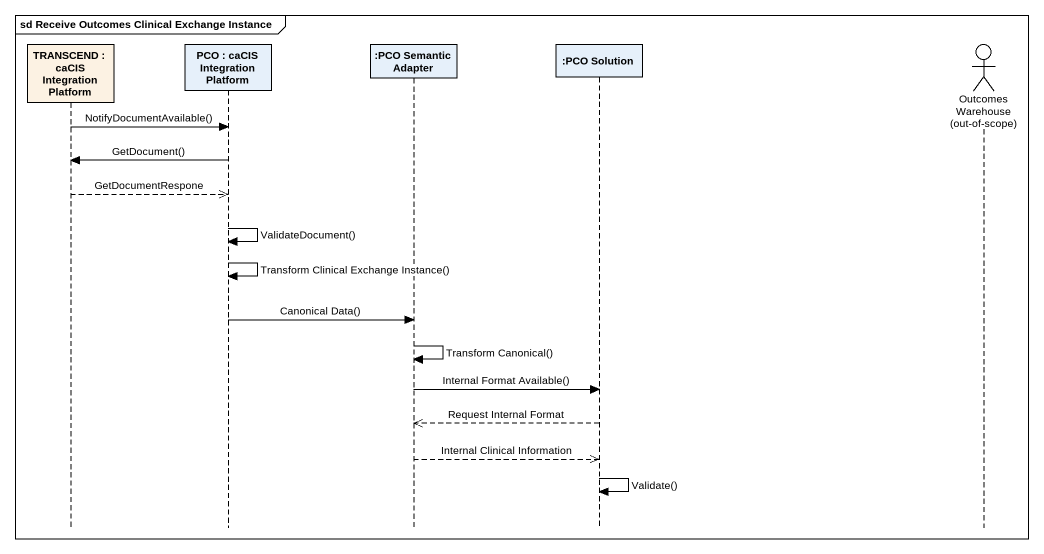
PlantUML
@startuml
mainframe sd Receive Outcomes Clinical Exchange Instance
hide footbox
participant "TRANSCEND : caCIS Integration Platform" as TRANSCEND #FCF2E3
participant "PCO : caCIS Integration Platform" as PCO
participant ":PCO Semantic Adapter" as PCO_Semantic_Adapter
participant ":PCO Solution" as PCO_Solution
actor "Outcomes Warehouse (out-of-scope)" as Outcomes_Warehouse_out_of

TRANSCEND -> PCO : NotifyDocumentAvailable()
PCO -> TRANSCEND : GetDocument()
TRANSCEND -->> PCO : GetDocumentRespone
PCO -> PCO : ValidateDocument()
PCO -> PCO : Transform Clinical Exchange Instance()
PCO -> PCO_Semantic_Adapter : Canonical Data()
PCO_Semantic_Adapter -> PCO_Semantic_Adapter : Transform Canonical()
PCO_Semantic_Adapter -> PCO_Solution : Internal Format Available()
PCO_Solution -->> PCO_Semantic_Adapter : Request Internal Format
PCO_Semantic_Adapter -->> PCO_Solution : Internal Clinical Information
PCO_Solution -> PCO_Solution : Validate()
@enduml
